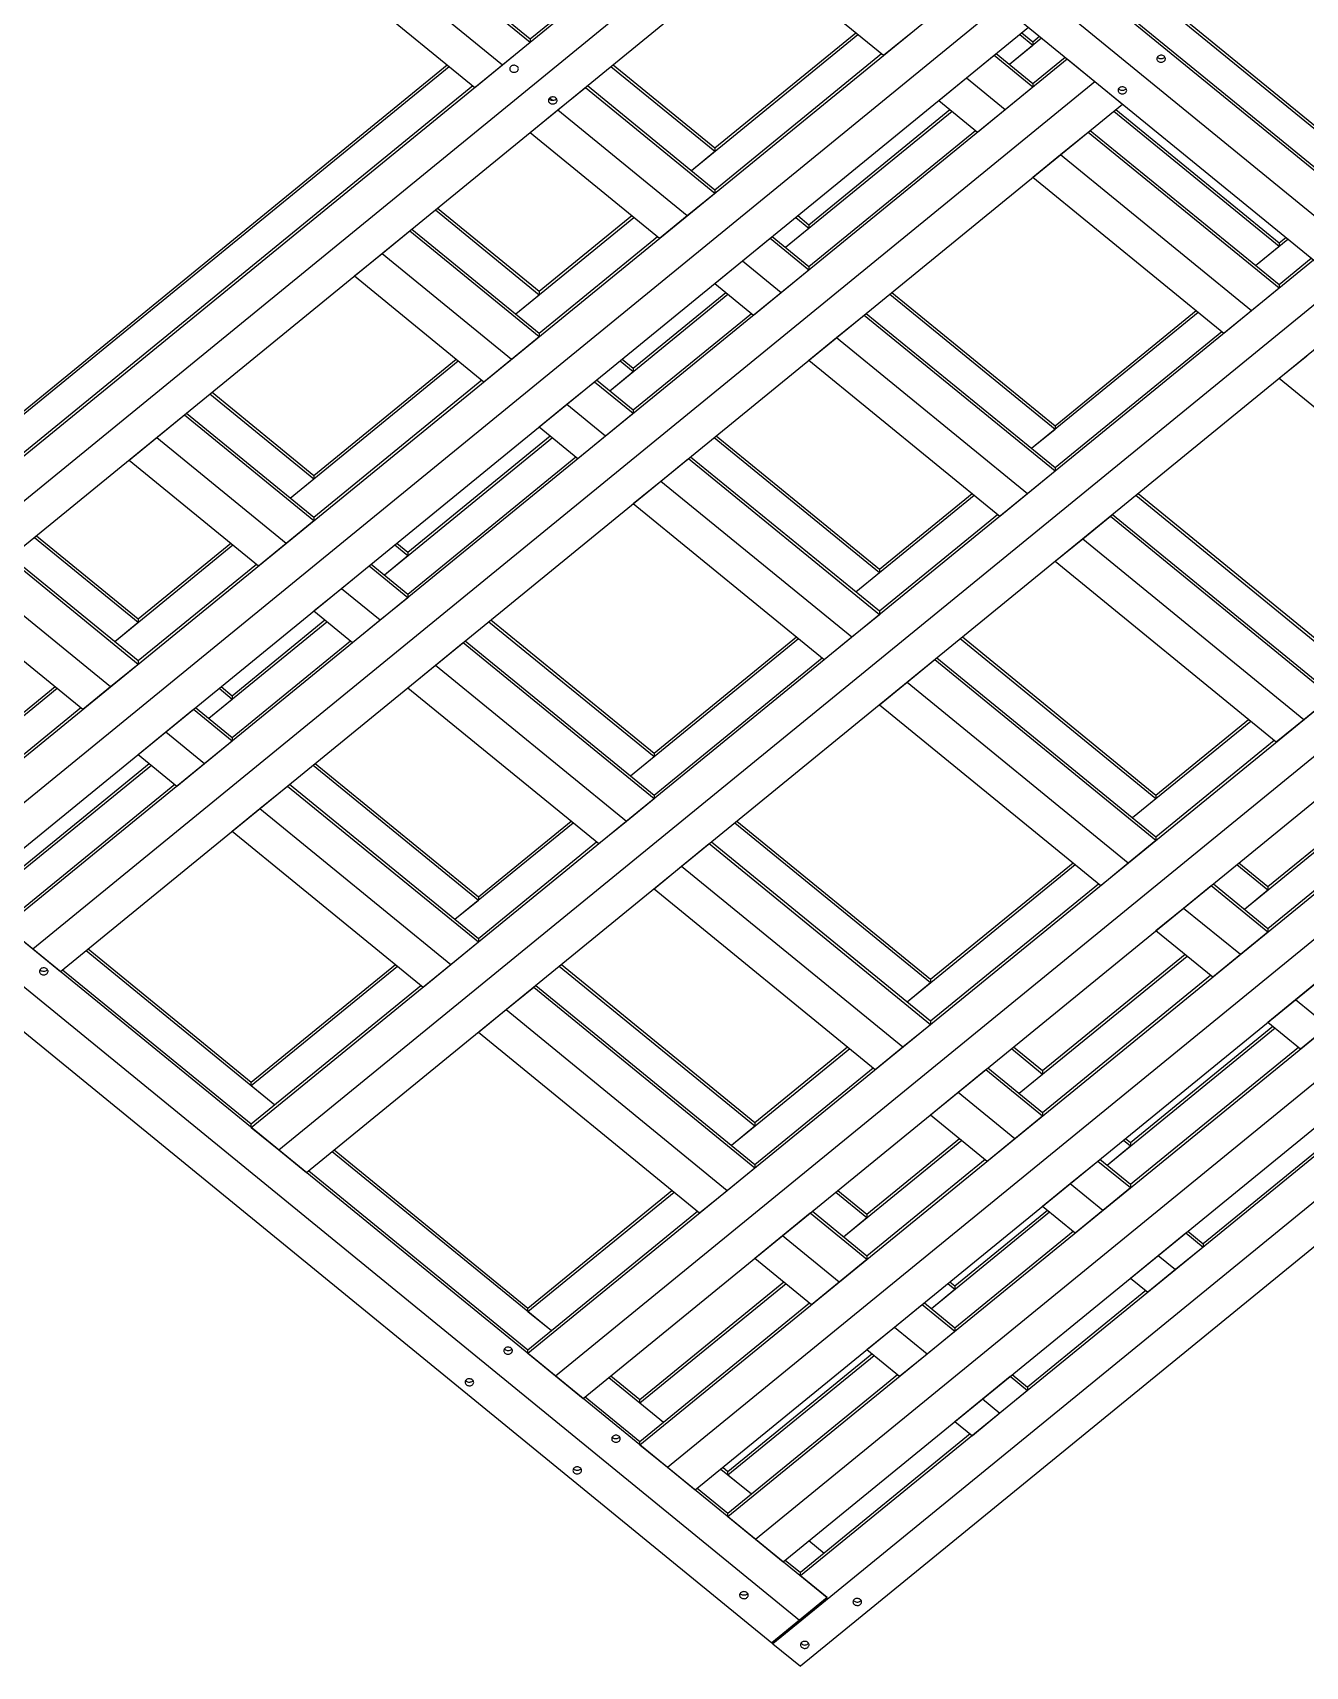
# Model space of a CAD drawing. Header units: millimetres. Extents: x 0 to 16187, y -20471 to 6290.
# Drawn here: x 7756.6 to 7919.3, y 3087.3 to 3296.1 of the extents above; entities that cross this region are included whole.
import ezdxf

# ---------------------------------------------------------------- set-up
doc = ezdxf.new("R2010")
doc.units = ezdxf.units.MM

msp = doc.modelspace()

# ---------------------------------------------------------------- linework, layer by layer
at = {"color": 7, "linetype": 'Continuous', "lineweight": 25}
for p, q in [((7785.14061, 3394.75244), (8000.98496, 3218.50672)), ((7785.14061, 3394.31948), (8000.98496, 3218.07376)), ((7785.14061, 3389.41253), (8000.98496, 3213.16681)), ((7785.14061, 3388.97956), (8000.98496, 3212.73385)), ((7781.60508, 3386.09266), (7997.44942, 3209.84694)), ((7778.06954, 3383.20575), (7993.91389, 3206.96003)), ((7748.42409, 3353.48503), (7820.19543, 3294.88081)), ((7744.88856, 3350.59813), (7816.6599, 3291.9939)), ((7741.35302, 3347.71122), (7813.12436, 3289.10699)), ((7717.45281, 3210.98727), (7853.21732, 3321.84453)), ((7820.19543, 3295.31377), (7852.95219, 3322.06101)), ((7720.98835, 3208.10036), (7856.75285, 3318.95762)), ((7724.52388, 3205.21345), (7860.28838, 3316.07071)), ((7801.72222, 3310.3979), (7820.19543, 3295.31377)), ((7848.83325, 3306.71713), (7865.37955, 3293.2064)), ((7741.07018, 3191.70272), (7876.83468, 3302.55998)), ((7744.60572, 3188.81582), (7880.37022, 3299.67307)), ((7748.14125, 3185.92891), (7883.90575, 3296.78617)), ((7816.6599, 3291.9939), (7820.19543, 3294.88081)), ((7820.19543, 3295.31377), (7820.19543, 3294.88081)), ((7840.80808, 3278.4827), (7862.10972, 3295.87636)), ((7843.8128, 3281.36914), (7861.84459, 3296.09284)), ((7865.37955, 3293.2064), (7868.91509, 3296.09331)), ((7881.46672, 3292.05117), (7885.58566, 3295.41445)), ((7882.79153, 3295.87636), (7884.47144, 3294.50464)), ((7883.05665, 3296.09284), (7884.47144, 3294.93761)), ((7884.47144, 3294.93761), (7885.32054, 3295.63093)), ((7884.47144, 3294.93761), (7884.47144, 3294.50464)), ((7753.091, 3181.88724), (7888.8555, 3292.7445)), ((7843.8128, 3276.02923), (7865.11443, 3293.42288)), ((7875.98616, 3290.31949), (7879.52169, 3293.2064)), ((7879.52169, 3293.2064), (7884.47144, 3289.16473)), ((7879.78681, 3293.42288), (7884.47144, 3289.5977)), ((7881.46672, 3292.05117), (7884.47144, 3294.50464)), ((7884.47144, 3289.5977), (7888.59038, 3292.96098)), ((7888.8555, 3292.7445), (7892.39103, 3289.85759)), ((7717.45281, 3216.76015), (7809.5894, 3291.99343)), ((7717.45281, 3216.32718), (7809.85453, 3291.77695)), ((7813.12436, 3289.10699), (7816.6599, 3291.9939)), ((7830.53634, 3291.77695), (7843.8128, 3280.93617)), ((7830.80146, 3291.99343), (7843.8128, 3281.36914)), ((7717.45281, 3211.42023), (7812.85924, 3289.32347)), ((7756.62653, 3179.00033), (7892.39103, 3289.85759)), ((7823.73096, 3286.22008), (7827.2665, 3289.10699)), ((7827.2665, 3289.10699), (7843.8128, 3275.59626)), ((7827.53162, 3289.32347), (7843.8128, 3276.02923)), ((7872.45062, 3287.43258), (7875.98616, 3290.31949)), ((7875.98616, 3290.31949), (7880.9359, 3286.27782)), ((7880.9359, 3286.27782), (7884.47144, 3289.16473)), ((7884.47144, 3289.5977), (7884.47144, 3289.16473)), ((7892.39103, 3289.85759), (7895.92657, 3286.97068)), ((7760.16206, 3176.11342), (7895.92657, 3286.97068)), ((7820.19543, 3283.33318), (7823.73096, 3286.22008)), ((7822.70562, 3287.75011), (7823.1139, 3287.41673)), ((7823.73096, 3286.22008), (7840.27726, 3272.70936)), ((7855.83361, 3271.55365), (7873.86541, 3286.27735)), ((7872.45062, 3287.43258), (7877.40037, 3283.39091)), ((7877.40037, 3283.39091), (7880.9359, 3286.27782)), ((7895.07746, 3286.27735), (7915.93769, 3269.24413)), ((7852.8289, 3268.66722), (7874.13053, 3286.06087)), ((7894.81234, 3286.06087), (7915.93769, 3268.81116)), ((7820.19543, 3283.33318), (7836.74173, 3269.82245)), ((7855.83361, 3266.21374), (7877.13525, 3283.6074)), ((7888.00697, 3280.50401), (7891.5425, 3283.39091)), ((7891.5425, 3283.39091), (7915.93769, 3263.47125)), ((7891.80763, 3283.6074), (7915.93769, 3263.90422)), ((7840.80808, 3278.4827), (7843.8128, 3280.93617)), ((7843.8128, 3281.36914), (7843.8128, 3280.93617)), ((7884.47144, 3277.6171), (7888.00697, 3280.50401)), ((7888.00697, 3280.50401), (7912.40215, 3260.58434)), ((7843.8128, 3276.02923), (7843.8128, 3275.59626)), ((7884.47144, 3277.6171), (7908.86662, 3257.69744)), ((7840.27726, 3272.70936), (7843.8128, 3275.59626)), ((7642.30504, 3272.34849), (7858.14939, 3096.10278)), ((7808.0857, 3273.44508), (7821.36216, 3262.60431)), ((7808.35082, 3273.66157), (7821.36216, 3263.03728)), ((7818.35744, 3260.15084), (7833.47189, 3272.4924)), ((7821.36216, 3263.03728), (7833.20677, 3272.70889)), ((7836.74173, 3269.82245), (7840.27726, 3272.70936)), ((7854.1537, 3272.4924), (7855.83361, 3271.12069)), ((7854.41882, 3272.70889), (7855.83361, 3271.55365)), ((7801.28032, 3267.88822), (7804.81586, 3270.77513)), ((7804.81586, 3270.77513), (7821.36216, 3257.2644)), ((7805.08098, 3270.99161), (7821.36216, 3257.69737)), ((7821.36216, 3257.69737), (7836.47661, 3270.03893)), ((7847.34833, 3266.93554), (7850.88386, 3269.82245)), ((7850.88386, 3269.82245), (7855.83361, 3265.78078)), ((7851.14899, 3270.03893), (7855.83361, 3266.21374)), ((7852.8289, 3268.66722), (7855.83361, 3271.12069)), ((7855.83361, 3271.55365), (7855.83361, 3271.12069)), ((7912.93297, 3266.35769), (7917.05191, 3269.72097)), ((7915.93769, 3269.24413), (7916.78679, 3269.93745)), ((7638.76951, 3269.46158), (7854.61385, 3093.21587)), ((7797.74479, 3265.00131), (7801.28032, 3267.88822)), ((7801.28032, 3267.88822), (7817.82662, 3254.37749)), ((7912.93297, 3266.35769), (7915.93769, 3268.81116)), ((7915.93769, 3269.24413), (7915.93769, 3268.81116)), ((7635.23397, 3266.57468), (7851.07832, 3090.32896)), ((7784.55725, 3156.19376), (7920.32175, 3267.05102)), ((7843.8128, 3264.04863), (7847.34833, 3266.93554)), ((7847.34833, 3266.93554), (7852.29808, 3262.89387)), ((7852.29808, 3262.89387), (7855.83361, 3265.78078)), ((7855.83361, 3266.21374), (7855.83361, 3265.78078)), ((7915.93769, 3263.90422), (7920.05663, 3267.2675)), ((7788.09278, 3153.30685), (7923.85728, 3264.16411)), ((7797.74479, 3265.00131), (7814.29109, 3251.49058)), ((7843.8128, 3264.04863), (7848.76254, 3260.00696)), ((7912.40215, 3260.58434), (7915.93769, 3263.47125)), ((7915.93769, 3263.90422), (7915.93769, 3263.47125)), ((7791.62832, 3150.41994), (7927.39282, 3261.2772)), ((7818.35744, 3260.15084), (7821.36216, 3262.60431)), ((7821.36216, 3263.03728), (7821.36216, 3262.60431)), ((7830.37826, 3250.33535), (7845.49271, 3262.67692)), ((7833.38297, 3253.22179), (7845.22758, 3262.8934)), ((7848.76254, 3260.00696), (7852.29808, 3262.89387)), ((7866.17452, 3262.67692), (7887.29986, 3245.42721)), ((7866.43964, 3262.8934), (7887.29986, 3245.86018)), ((7833.38297, 3247.88188), (7848.49742, 3260.22344)), ((7859.36915, 3257.12005), (7862.90468, 3260.00696)), ((7862.90468, 3260.00696), (7887.29986, 3240.0873)), ((7863.1698, 3260.22344), (7887.29986, 3240.52026)), ((7884.29515, 3242.97374), (7905.59678, 3260.36739)), ((7887.29986, 3245.86018), (7905.33166, 3260.58387)), ((7908.86662, 3257.69744), (7912.40215, 3260.58434)), ((7817.82662, 3254.37749), (7821.36216, 3257.2644)), ((7821.36216, 3257.69737), (7821.36216, 3257.2644)), ((7855.83361, 3254.23315), (7859.36915, 3257.12005)), ((7859.36915, 3257.12005), (7883.76433, 3237.20039)), ((7887.29986, 3240.52026), (7908.6015, 3257.91392)), ((7789.54284, 3236.62254), (7811.02125, 3254.16054)), ((7792.54756, 3239.50898), (7810.75613, 3254.37702)), ((7814.29109, 3251.49058), (7817.82662, 3254.37749)), ((7831.70306, 3254.16054), (7833.38297, 3252.78882)), ((7831.96818, 3254.37702), (7833.38297, 3253.22179)), ((7833.38297, 3253.22179), (7833.38297, 3252.78882)), ((7855.83361, 3254.23315), (7880.2288, 3234.31348)), ((7915.93769, 3251.92362), (7919.47322, 3254.81053)), ((7792.54756, 3234.16907), (7814.02597, 3251.70707)), ((7824.89769, 3248.60368), (7828.43322, 3251.49058)), ((7828.43322, 3251.49058), (7833.38297, 3247.44891)), ((7828.69835, 3251.70707), (7833.38297, 3247.88188)), ((7830.37826, 3250.33535), (7833.38297, 3252.78882)), ((7915.93769, 3251.92362), (7944.22196, 3228.82836)), ((7779.27109, 3249.91679), (7792.54756, 3239.07601)), ((7779.53622, 3250.13327), (7792.54756, 3239.50898)), ((7772.46572, 3244.35992), (7776.00126, 3247.24683)), ((7776.00126, 3247.24683), (7792.54756, 3233.7361)), ((7776.26638, 3247.46331), (7792.54756, 3234.16907)), ((7821.36216, 3245.71677), (7824.89769, 3248.60368)), ((7824.89769, 3248.60368), (7829.84744, 3244.56201)), ((7829.84744, 3244.56201), (7833.38297, 3247.44891)), ((7833.38297, 3247.88188), (7833.38297, 3247.44891)), ((7804.56837, 3229.69349), (7822.77694, 3244.56154)), ((7821.36216, 3245.71677), (7826.3119, 3241.6751)), ((7826.3119, 3241.6751), (7829.84744, 3244.56201)), ((7843.989, 3244.56154), (7864.84922, 3227.52831)), ((7884.29515, 3242.97374), (7887.29986, 3245.42721)), ((7887.29986, 3245.86018), (7887.29986, 3245.42721)), ((7768.93019, 3241.47301), (7772.46572, 3244.35992)), ((7772.46572, 3244.35992), (7789.01202, 3230.84919)), ((7801.56365, 3226.80705), (7823.04207, 3244.34505)), ((7843.72388, 3244.34505), (7864.84922, 3227.09535)), ((7768.93019, 3241.47301), (7785.47649, 3227.96229)), ((7804.56837, 3224.35358), (7826.04678, 3241.89158)), ((7836.91851, 3238.78819), (7840.45404, 3241.6751)), ((7840.45404, 3241.6751), (7864.84922, 3221.75543)), ((7840.71916, 3241.89158), (7864.84922, 3222.1884)), ((7887.29986, 3240.52026), (7887.29986, 3240.0873)), ((7789.54284, 3236.62254), (7792.54756, 3239.07601)), ((7792.54756, 3239.50898), (7792.54756, 3239.07601)), ((7833.38297, 3235.90128), (7836.91851, 3238.78819)), ((7836.91851, 3238.78819), (7861.31369, 3218.86853)), ((7883.76433, 3237.20039), (7887.29986, 3240.0873)), ((7819.91259, 3127.32468), (7955.67709, 3238.18194)), ((7861.84451, 3224.64187), (7876.95896, 3236.98344)), ((7864.84922, 3227.52831), (7876.69384, 3237.19992)), ((7880.2288, 3234.31348), (7883.76433, 3237.20039)), ((7897.64077, 3236.98344), (7922.6552, 3216.55813)), ((7897.90589, 3237.19992), (7922.6552, 3216.9911)), ((7792.54756, 3234.16907), (7792.54756, 3233.7361)), ((7823.44812, 3124.43777), (7959.21262, 3235.29503)), ((7833.38297, 3235.90128), (7857.77816, 3215.98162)), ((7864.84922, 3222.1884), (7879.96367, 3234.52997)), ((7890.8354, 3231.42658), (7894.37093, 3234.31348)), ((7894.37093, 3234.31348), (7922.6552, 3211.21822)), ((7894.63605, 3234.52997), (7922.6552, 3211.65119)), ((7789.01202, 3230.84919), (7792.54756, 3233.7361)), ((7826.98366, 3121.55087), (7962.74816, 3232.40812)), ((7756.82045, 3231.58492), (7770.09691, 3220.74415)), ((7757.08558, 3231.8014), (7770.09691, 3221.17711)), ((7767.0922, 3218.29068), (7782.20665, 3230.63224)), ((7770.09691, 3221.17711), (7781.94153, 3230.84872)), ((7785.47649, 3227.96229), (7789.01202, 3230.84919)), ((7802.88846, 3230.63224), (7804.56837, 3229.26053)), ((7803.15358, 3230.84872), (7804.56837, 3229.69349)), ((7887.29986, 3228.53967), (7890.8354, 3231.42658)), ((7890.8354, 3231.42658), (7919.11967, 3208.33131)), ((7753.55062, 3228.91497), (7770.09691, 3215.40424)), ((7753.81574, 3229.13145), (7770.09691, 3215.8372)), ((7770.09691, 3215.8372), (7785.21137, 3228.17877)), ((7796.08309, 3225.07538), (7799.61862, 3227.96229)), ((7799.61862, 3227.96229), (7804.56837, 3223.92061)), ((7799.88374, 3228.17877), (7804.56837, 3224.35358)), ((7801.56365, 3226.80705), (7804.56837, 3229.26053)), ((7804.56837, 3229.69349), (7804.56837, 3229.26053)), ((7887.29986, 3228.53967), (7915.58413, 3205.44441)), ((7750.01508, 3226.02806), (7766.56138, 3212.51733)), ((7834.2315, 3115.63271), (7969.996, 3226.48996)), ((7861.84451, 3224.64187), (7864.84922, 3227.09535)), ((7864.84922, 3227.52831), (7864.84922, 3227.09535)), ((7792.54756, 3222.18847), (7796.08309, 3225.07538)), ((7796.08309, 3225.07538), (7801.03284, 3221.03371)), ((7801.03284, 3221.03371), (7804.56837, 3223.92061)), ((7804.56837, 3224.35358), (7804.56837, 3223.92061)), ((7837.76703, 3112.7458), (7973.53154, 3223.60306)), ((7746.47955, 3223.14115), (7763.02585, 3209.63042)), ((7792.54756, 3222.18847), (7797.4973, 3218.1468)), ((7861.31369, 3218.86853), (7864.84922, 3221.75543)), ((7864.84922, 3222.1884), (7864.84922, 3221.75543)), ((7767.0922, 3218.29068), (7770.09691, 3220.74415)), ((7770.09691, 3221.17711), (7770.09691, 3220.74415)), ((7779.11301, 3208.47519), (7794.22747, 3220.81676)), ((7782.11773, 3211.36163), (7793.96234, 3221.03324)), ((7797.4973, 3218.1468), (7801.03284, 3221.03371)), ((7814.90928, 3220.81676), (7836.03462, 3203.56705)), ((7815.1744, 3221.03324), (7836.03462, 3204.00001)), ((7841.30257, 3109.85889), (7977.06707, 3220.71615)), ((7782.11773, 3206.02172), (7797.23218, 3218.36328)), ((7808.1039, 3215.25989), (7811.63944, 3218.1468)), ((7811.63944, 3218.1468), (7836.03462, 3198.22714)), ((7811.90456, 3218.36328), (7836.03462, 3198.6601)), ((7833.02991, 3201.11357), (7854.50832, 3218.65157)), ((7836.03462, 3204.00001), (7854.2432, 3218.86806)), ((7857.77816, 3215.98162), (7861.31369, 3218.86853)), ((7875.19013, 3218.65157), (7900.20456, 3198.22627)), ((7875.45525, 3218.86806), (7900.20456, 3198.65923)), ((7766.56138, 3212.51733), (7770.09691, 3215.40424)), ((7770.09691, 3215.8372), (7770.09691, 3215.40424)), ((7804.56837, 3212.37298), (7808.1039, 3215.25989)), ((7808.1039, 3215.25989), (7832.49909, 3195.34023)), ((7836.03462, 3198.6601), (7857.51303, 3216.1981)), ((7845.4745, 3106.45234), (7981.239, 3217.3096)), ((7868.38476, 3213.09471), (7871.92029, 3215.98162)), ((7871.92029, 3215.98162), (7900.20456, 3192.88636)), ((7872.18541, 3216.1981), (7900.20456, 3193.31932)), ((7849.01003, 3103.56543), (7984.77453, 3214.42269)), ((7741.07018, 3197.4756), (7759.49089, 3212.51686)), ((7741.07018, 3197.04264), (7759.75601, 3212.30038)), ((7763.02585, 3209.63042), (7766.56138, 3212.51733)), ((7780.43782, 3212.30038), (7782.11773, 3210.92866)), ((7780.70294, 3212.51686), (7782.11773, 3211.36163)), ((7782.11773, 3211.36163), (7782.11773, 3210.92866)), ((7804.56837, 3212.37298), (7828.96355, 3192.45332)), ((8001.14406, 3212.60394), (7851.23742, 3090.19905)), ((7852.54557, 3100.67852), (7988.31007, 3211.53578)), ((7864.84922, 3210.2078), (7868.38476, 3213.09471)), ((7868.38476, 3213.09471), (7896.66903, 3189.99945)), ((7919.11967, 3208.33131), (7922.6552, 3211.21822)), ((7741.07018, 3192.13569), (7762.76073, 3209.8469)), ((7773.63245, 3206.74351), (7777.16798, 3209.63042)), ((7777.16798, 3209.63042), (7782.11773, 3205.58875)), ((7777.4331, 3209.8469), (7782.11773, 3206.02172)), ((7779.11301, 3208.47519), (7782.11773, 3210.92866)), ((8004.67959, 3209.71703), (7854.77295, 3087.31214)), ((7990.53745, 3209.71703), (7854.77295, 3098.85977)), ((7864.84922, 3210.2078), (7893.13349, 3187.11254)), ((7897.19985, 3195.7728), (7912.3143, 3208.11436)), ((7900.20456, 3198.65923), (7912.04918, 3208.33084)), ((7915.58413, 3205.44441), (7919.11967, 3208.33131)), ((7770.09691, 3203.85661), (7773.63245, 3206.74351)), ((7773.63245, 3206.74351), (7778.5822, 3202.70184)), ((7778.5822, 3202.70184), (7782.11773, 3205.58875)), ((7782.11773, 3206.02172), (7782.11773, 3205.58875)), ((7900.20456, 3193.31932), (7915.31901, 3205.66089)), ((7753.091, 3187.66012), (7771.5117, 3202.70137)), ((7770.09691, 3203.85661), (7775.04666, 3199.81494)), ((7775.04666, 3199.81494), (7778.5822, 3202.70184)), ((7792.72376, 3202.70137), (7813.58398, 3185.66815)), ((7833.02991, 3201.11357), (7836.03462, 3203.56705)), ((7836.03462, 3204.00001), (7836.03462, 3203.56705)), ((7753.091, 3187.22715), (7771.77682, 3202.48489)), ((7792.45864, 3202.48489), (7813.58398, 3185.23518)), ((7753.091, 3182.3202), (7774.78154, 3200.03142)), ((7785.65326, 3196.92803), (7789.1888, 3199.81494)), ((7789.1888, 3199.81494), (7813.58398, 3179.89527)), ((7789.45392, 3200.03142), (7813.58398, 3180.32824)), ((7836.03462, 3198.6601), (7836.03462, 3198.22714)), ((7900.20456, 3198.65923), (7900.20456, 3198.22627)), ((7782.11773, 3194.04112), (7785.65326, 3196.92803)), ((7785.65326, 3196.92803), (7810.04845, 3177.00836)), ((7832.49909, 3195.34023), (7836.03462, 3198.22714)), ((7897.19985, 3195.7728), (7900.20456, 3198.22627)), ((7914.52347, 3186.96726), (7926.36809, 3196.63887)), ((7810.57927, 3182.78171), (7825.69372, 3195.12328)), ((7813.58398, 3185.66815), (7825.42859, 3195.33976)), ((7828.96355, 3192.45332), (7832.49909, 3195.34023)), ((7846.37553, 3195.12328), (7871.38996, 3174.69797)), ((7846.64065, 3195.33976), (7871.38996, 3175.13094)), ((7911.51876, 3184.08082), (7926.63321, 3196.42238)), ((7782.11773, 3194.04112), (7806.51291, 3174.12146)), ((7813.58398, 3180.32824), (7828.69843, 3192.6698)), ((7839.57016, 3189.56641), (7843.10569, 3192.45332)), ((7843.10569, 3192.45332), (7871.38996, 3169.35806)), ((7843.37081, 3192.6698), (7871.38996, 3169.79102)), ((7896.66903, 3189.99945), (7900.20456, 3192.88636)), ((7900.20456, 3193.31932), (7900.20456, 3192.88636)), ((7914.52347, 3181.62735), (7929.63793, 3193.96891)), ((7836.03462, 3186.67951), (7839.57016, 3189.56641)), ((7839.57016, 3189.56641), (7867.85443, 3166.47115)), ((7868.38525, 3172.2445), (7889.86366, 3189.7825)), ((7871.38996, 3175.13094), (7889.59854, 3189.99898)), ((7893.13349, 3187.11254), (7896.66903, 3189.99945)), ((7910.54547, 3189.7825), (7914.52347, 3186.53429)), ((7910.81059, 3189.99898), (7914.52347, 3186.96726)), ((7836.03462, 3186.67951), (7864.31889, 3163.58424)), ((7871.38996, 3169.79102), (7892.86837, 3187.32902)), ((7903.7401, 3184.22563), (7907.27563, 3187.11254)), ((7907.27563, 3187.11254), (7914.52347, 3181.19438)), ((7907.54075, 3187.32902), (7914.52347, 3181.62735)), ((7911.51876, 3184.08082), (7914.52347, 3186.53429)), ((7914.52347, 3186.96726), (7914.52347, 3186.53429)), ((7810.57927, 3182.78171), (7813.58398, 3185.23518)), ((7813.58398, 3185.66815), (7813.58398, 3185.23518)), ((7900.20456, 3181.33873), (7903.7401, 3184.22563)), ((7903.7401, 3184.22563), (7910.98794, 3178.30747)), ((7753.091, 3181.88724), (7756.62653, 3179.00033)), ((7810.04845, 3177.00836), (7813.58398, 3179.89527)), ((7813.58398, 3180.32824), (7813.58398, 3179.89527)), ((7900.20456, 3181.33873), (7907.45241, 3175.42057)), ((7910.98794, 3178.30747), (7914.52347, 3181.19438)), ((7914.52347, 3181.62735), (7914.52347, 3181.19438)), ((7756.62653, 3179.00033), (7760.16206, 3176.11342)), ((7763.4319, 3178.78338), (7787.56196, 3159.0802)), ((7763.69702, 3178.99986), (7784.55725, 3161.96664)), ((7882.70416, 3160.55252), (7904.18257, 3178.09052)), ((7885.70887, 3163.43896), (7903.91745, 3178.307)), ((7907.45241, 3175.42057), (7910.98794, 3178.30747)), ((7760.42719, 3176.32991), (7784.55725, 3156.62673)), ((7784.55725, 3161.96664), (7802.97795, 3177.0079)), ((7784.55725, 3161.53367), (7803.24308, 3176.79141)), ((7806.51291, 3174.12146), (7810.04845, 3177.00836)), ((7823.92489, 3176.79141), (7848.93932, 3156.36611)), ((7824.19001, 3177.0079), (7848.93932, 3156.79907)), ((7885.70887, 3158.09905), (7907.18729, 3175.63705)), ((7784.55725, 3156.62673), (7806.24779, 3174.33794)), ((7817.11952, 3171.23455), (7820.65505, 3174.12146)), ((7820.65505, 3174.12146), (7848.93932, 3151.02619)), ((7820.92017, 3174.33794), (7848.93932, 3151.45916)), ((7868.38525, 3172.2445), (7871.38996, 3174.69797)), ((7871.38996, 3175.13094), (7871.38996, 3174.69797)), ((7918.05901, 3172.53366), (7921.59454, 3175.42057)), ((7914.52347, 3169.64675), (7918.05901, 3172.53366)), ((7918.05901, 3172.53366), (7922.23094, 3169.12711)), ((7813.58398, 3168.34764), (7817.11952, 3171.23455)), ((7817.11952, 3171.23455), (7845.40379, 3148.13929)), ((7867.85443, 3166.47115), (7871.38996, 3169.35806)), ((7871.38996, 3169.79102), (7871.38996, 3169.35806)), ((7914.52347, 3169.64675), (7918.6954, 3166.2402)), ((7813.58398, 3168.34764), (7841.86825, 3145.25238)), ((7893.94716, 3151.37215), (7915.42557, 3168.91015)), ((7896.95187, 3154.25859), (7915.16045, 3169.12664)), ((7918.6954, 3166.2402), (7922.23094, 3169.12711)), ((7845.93461, 3153.91263), (7861.04906, 3166.2542)), ((7848.93932, 3156.79907), (7860.78393, 3166.47068)), ((7864.31889, 3163.58424), (7867.85443, 3166.47115)), ((7881.73087, 3166.2542), (7885.70887, 3163.00599)), ((7881.99599, 3166.47068), (7885.70887, 3163.43896)), ((7896.95187, 3148.91868), (7918.43028, 3166.45668)), ((7848.93932, 3151.45916), (7864.05377, 3163.80073)), ((7874.9255, 3160.69734), (7878.46103, 3163.58424)), ((7878.46103, 3163.58424), (7885.70887, 3157.66608)), ((7878.72615, 3163.80073), (7885.70887, 3158.09905)), ((7885.70887, 3163.43896), (7885.70887, 3163.00599)), ((7784.55725, 3161.53367), (7784.55725, 3161.96664)), ((7784.55725, 3161.53367), (7787.56196, 3159.0802)), ((7882.70416, 3160.55252), (7885.70887, 3163.00599)), ((7871.38996, 3157.81043), (7874.9255, 3160.69734)), ((7874.9255, 3160.69734), (7882.17334, 3154.77917)), ((7927.72874, 3158.86411), (7906.25033, 3141.32611)), ((7848.93932, 3156.79907), (7848.93932, 3156.36611)), ((7871.38996, 3157.81043), (7878.63781, 3151.89227)), ((7882.17334, 3154.77917), (7885.70887, 3157.66608)), ((7885.70887, 3158.09905), (7885.70887, 3157.66608)), ((7784.55725, 3156.19376), (7784.55725, 3156.62673)), ((7784.55725, 3156.19376), (7788.09278, 3153.30685)), ((7845.93461, 3153.91263), (7848.93932, 3156.36611)), ((7863.25823, 3145.1071), (7875.10285, 3154.77871)), ((7878.63781, 3151.89227), (7882.17334, 3154.77917)), ((7896.3149, 3154.77871), (7896.95187, 3154.25859)), ((7788.09278, 3153.30685), (7791.62832, 3150.41994)), ((7794.89815, 3153.0899), (7822.9173, 3130.21112)), ((7795.16328, 3153.30638), (7819.91259, 3133.09756)), ((7860.25352, 3142.22066), (7875.36797, 3154.56222)), ((7893.94716, 3151.37215), (7896.95187, 3153.82563)), ((7896.04978, 3154.56222), (7896.95187, 3153.82563)), ((7896.95187, 3154.25859), (7896.95187, 3153.82563)), ((7791.89344, 3150.63643), (7819.91259, 3127.75765)), ((7845.40379, 3148.13929), (7848.93932, 3151.02619)), ((7848.93932, 3151.45916), (7848.93932, 3151.02619)), ((7863.25823, 3139.76718), (7878.37268, 3152.10875)), ((7889.24441, 3149.00536), (7892.77994, 3151.89227)), ((7892.77994, 3151.89227), (7896.95187, 3148.48572)), ((7893.04506, 3152.10875), (7896.95187, 3148.91868)), ((7885.70887, 3146.11845), (7889.24441, 3149.00536)), ((7889.24441, 3149.00536), (7893.41634, 3145.59881)), ((7893.41634, 3145.59881), (7896.95187, 3148.48572)), ((7896.95187, 3148.91868), (7896.95187, 3148.48572)), ((7819.91259, 3133.09756), (7838.33329, 3148.13882)), ((7819.91259, 3132.66459), (7838.59842, 3147.92234)), ((7841.86825, 3145.25238), (7845.40379, 3148.13929)), ((7859.28023, 3147.92234), (7863.25823, 3144.67413)), ((7859.54535, 3148.13882), (7863.25823, 3145.1071)), ((7819.91259, 3127.75765), (7841.60313, 3145.46886)), ((7852.47485, 3142.36547), (7856.01039, 3145.25238)), ((7856.01039, 3145.25238), (7863.25823, 3139.33422)), ((7856.27551, 3145.46886), (7863.25823, 3139.76718)), ((7860.25352, 3142.22066), (7863.25823, 3144.67413)), ((7863.25823, 3145.1071), (7863.25823, 3144.67413)), ((7871.49652, 3133.04029), (7886.61097, 3145.38186)), ((7874.50123, 3135.92673), (7886.34584, 3145.59834)), ((7885.70887, 3146.11845), (7889.8808, 3142.7119)), ((7889.8808, 3142.7119), (7893.41634, 3145.59881)), ((7848.93932, 3139.47856), (7852.47485, 3142.36547)), ((7852.47485, 3142.36547), (7859.7227, 3136.44731)), ((7874.50123, 3130.58682), (7889.61568, 3142.92838)), ((7900.48741, 3139.82499), (7904.02294, 3142.7119)), ((7904.02294, 3142.7119), (7906.25033, 3140.89315)), ((7904.28806, 3142.92838), (7906.25033, 3141.32611)), ((7906.25033, 3140.89315), (7902.71479, 3138.00624)), ((7906.25033, 3141.32611), (7906.25033, 3140.89315)), ((7848.93932, 3139.47856), (7856.18717, 3133.5604)), ((7859.7227, 3136.44731), (7863.25823, 3139.33422)), ((7863.25823, 3139.76718), (7863.25823, 3139.33422)), ((7896.95187, 3136.93809), (7900.48741, 3139.82499)), ((7902.71479, 3138.00624), (7899.17926, 3135.11933)), ((7900.48741, 3139.82499), (7902.71479, 3138.00624)), ((7834.2315, 3121.40558), (7852.65221, 3136.44684)), ((7834.2315, 3120.97262), (7852.91733, 3136.23036)), ((7856.18717, 3133.5604), (7859.7227, 3136.44731)), ((7873.59914, 3136.23036), (7874.50123, 3135.49376)), ((7873.86426, 3136.44684), (7874.50123, 3135.92673)), ((7874.50123, 3135.92673), (7874.50123, 3135.49376)), ((7896.95187, 3136.93809), (7899.17926, 3135.11933)), ((7871.49652, 3133.04029), (7874.50123, 3135.49376)), ((7898.91414, 3135.33582), (7883.79969, 3122.99425)), ((7819.91259, 3132.66459), (7819.91259, 3133.09756)), ((7819.91259, 3132.66459), (7822.9173, 3130.21112)), ((7834.2315, 3116.06567), (7855.92204, 3133.77689)), ((7866.79377, 3130.6735), (7870.3293, 3133.5604)), ((7870.3293, 3133.5604), (7874.50123, 3130.15385)), ((7870.59442, 3133.77689), (7874.50123, 3130.58682)), ((7863.25823, 3127.78659), (7866.79377, 3130.6735)), ((7866.79377, 3130.6735), (7870.9657, 3127.26694)), ((7870.9657, 3127.26694), (7874.50123, 3130.15385)), ((7874.50123, 3130.58682), (7874.50123, 3130.15385)), ((7819.91259, 3127.32468), (7819.91259, 3127.75765)), ((7863.25823, 3127.78659), (7867.43016, 3124.38004)), ((7819.91259, 3127.32468), (7823.44812, 3124.43777)), ((7845.4745, 3112.22522), (7863.8952, 3127.26648)), ((7845.4745, 3111.79225), (7864.16033, 3127.04999)), ((7867.43016, 3124.38004), (7870.9657, 3127.26694)), ((7823.44812, 3124.43777), (7826.98366, 3121.55087)), ((7830.25349, 3124.22082), (7837.23622, 3118.51914)), ((7830.51861, 3124.43731), (7834.2315, 3121.40558)), ((7845.4745, 3106.88531), (7867.16504, 3124.59652)), ((7878.03676, 3121.49313), (7881.5723, 3124.38004)), ((7881.5723, 3124.38004), (7883.79969, 3122.56128)), ((7881.83742, 3124.59652), (7883.79969, 3122.99425)), ((7827.24878, 3121.76735), (7834.2315, 3116.06567)), ((7834.2315, 3120.97262), (7834.2315, 3121.40558)), ((7874.50123, 3118.60622), (7878.03676, 3121.49313)), ((7878.03676, 3121.49313), (7880.26415, 3119.67438)), ((7883.79969, 3122.56128), (7880.26415, 3119.67438)), ((7883.79969, 3122.99425), (7883.79969, 3122.56128)), ((7834.2315, 3120.97262), (7837.23622, 3118.51914)), ((7880.26415, 3119.67438), (7876.72862, 3116.78747)), ((7874.50123, 3118.60622), (7876.72862, 3116.78747)), ((7834.2315, 3115.63271), (7834.2315, 3116.06567)), ((7834.2315, 3115.63271), (7837.76703, 3112.7458)), ((7876.4635, 3117.00395), (7854.77295, 3099.29274)), ((7837.76703, 3112.7458), (7841.30257, 3109.85889)), ((7844.57241, 3112.52885), (7848.47921, 3109.33878)), ((7844.83753, 3112.74533), (7845.4745, 3112.22522)), ((7845.4745, 3111.79225), (7845.4745, 3112.22522)), ((7845.4745, 3111.79225), (7848.47921, 3109.33878)), ((7841.56769, 3110.07537), (7845.4745, 3106.88531)), ((7845.4745, 3106.45234), (7845.4745, 3106.88531)), ((7845.4745, 3106.45234), (7849.01003, 3103.56543)), ((7849.01003, 3103.56543), (7852.54557, 3100.67852)), ((7857.77767, 3101.74621), (7855.8154, 3103.34848)), ((7852.81069, 3100.89501), (7854.77295, 3099.29274)), ((7854.77295, 3098.85977), (7854.77295, 3099.29274)), ((7858.14939, 3096.10278), (7854.77295, 3098.85977)), ((7858.14939, 3096.10278), (7851.07832, 3090.32896)), ((7854.61385, 3093.21587), (7858.14939, 3096.10278)), ((7851.07832, 3090.32896), (7854.61385, 3093.21587)), ((7851.07832, 3090.32896), (7851.23742, 3090.19905)), ((7851.23742, 3090.19905), (7854.77295, 3087.31214))]:
    msp.add_line(p, q, dxfattribs=at)
at = {"color": 7, "linetype": 'Continuous', "lineweight": 25, "flags": 128}
for points in [[(7901.24755, 3292.44137), (7901.31074, 3292.50318), (7901.3594, 3292.5732), (7901.39197, 3292.6492), (7901.40739, 3292.72872), (7901.40518, 3292.80921), (7901.3854, 3292.88809), (7901.34869, 3292.96282), (7901.29623, 3293.03099), (7901.22971, 3293.09042), (7901.15125, 3293.13919), (7901.0634, 3293.17574), (7900.96896, 3293.1989), (7900.87098, 3293.20791), (7900.7726, 3293.2025), (7900.67698, 3293.18283), (7900.58721, 3293.14953), (7900.50615, 3293.10368), (7900.43643, 3293.04675), (7900.38028, 3292.98056), (7900.3395, 3292.90726), (7900.31541, 3292.82918), (7900.30877, 3292.74885), (7900.31981, 3292.66885), (7900.34817, 3292.59173), (7900.39294, 3292.52), (7900.45267, 3292.45594), (7900.52545, 3292.40162), (7900.60894, 3292.35878), (7900.70046, 3292.32881), (7900.79706, 3292.31266), (7900.89563, 3292.31085), (7900.99302, 3292.32344), (7901.08609, 3292.35004), (7901.17185, 3292.38977), (7901.24755, 3292.44137)], [(7901.24755, 3292.87434), (7901.17185, 3292.82274), (7901.08609, 3292.783), (7900.99302, 3292.75641), (7900.89563, 3292.74382), (7900.79706, 3292.74562), (7900.70046, 3292.76177), (7900.60894, 3292.79175), (7900.52545, 3292.83458), (7900.45267, 3292.8889), (7900.39294, 3292.95296), (7900.37675, 3292.97541)], [(7901.34052, 3292.97541), (7901.31074, 3292.93614), (7901.24755, 3292.87434)], [(7817.75591, 3291.79182), (7817.69272, 3291.73001), (7817.64406, 3291.65998), (7817.61149, 3291.58399), (7817.59607, 3291.50447), (7817.59828, 3291.42397), (7817.61806, 3291.3451), (7817.65477, 3291.27037), (7817.70723, 3291.2022), (7817.77375, 3291.14277), (7817.8522, 3291.09399), (7817.94006, 3291.05744), (7818.0345, 3291.03429), (7818.13248, 3291.02527), (7818.23086, 3291.03069), (7818.32647, 3291.05036), (7818.41625, 3291.08366), (7818.4973, 3291.12951), (7818.56703, 3291.18644), (7818.62318, 3291.25262), (7818.66396, 3291.32593), (7818.68805, 3291.404), (7818.69468, 3291.48433), (7818.68364, 3291.56434), (7818.65528, 3291.64145), (7818.61052, 3291.71319), (7818.55079, 3291.77725), (7818.47801, 3291.83157), (7818.39452, 3291.8744), (7818.303, 3291.90438), (7818.2064, 3291.92053), (7818.10782, 3291.92234), (7818.01043, 3291.90974), (7817.91736, 3291.88315), (7817.8316, 3291.84341), (7817.75591, 3291.79182)], [(7817.75591, 3291.79182), (7817.69272, 3291.73001), (7817.64406, 3291.65998), (7817.61149, 3291.58399), (7817.59607, 3291.50447), (7817.59828, 3291.42397), (7817.61806, 3291.3451), (7817.65477, 3291.27037), (7817.70723, 3291.2022), (7817.77375, 3291.14277), (7817.8522, 3291.09399), (7817.94006, 3291.05744), (7818.0345, 3291.03429), (7818.13248, 3291.02527), (7818.23086, 3291.03069), (7818.32647, 3291.05036), (7818.41625, 3291.08366), (7818.4973, 3291.12951), (7818.56703, 3291.18644), (7818.62318, 3291.25262), (7818.66396, 3291.32593), (7818.68805, 3291.404), (7818.69468, 3291.48433), (7818.68364, 3291.56434), (7818.65528, 3291.64145), (7818.61052, 3291.71319), (7818.55079, 3291.77725), (7818.47801, 3291.83157), (7818.39452, 3291.8744), (7818.303, 3291.90438), (7818.2064, 3291.92053), (7818.10782, 3291.92234), (7818.01043, 3291.90974), (7817.91736, 3291.88315), (7817.8316, 3291.84341), (7817.75591, 3291.79182)], [(7896.2978, 3288.3997), (7896.36099, 3288.4615), (7896.40965, 3288.53153), (7896.44222, 3288.60753), (7896.45764, 3288.68705), (7896.45543, 3288.76754), (7896.43565, 3288.84642), (7896.39894, 3288.92114), (7896.34648, 3288.98932), (7896.27996, 3289.04875), (7896.20151, 3289.09752), (7896.11365, 3289.13407), (7896.01921, 3289.15723), (7895.92123, 3289.16624), (7895.82285, 3289.16083), (7895.72724, 3289.14115), (7895.63746, 3289.10786), (7895.55641, 3289.06201), (7895.48668, 3289.00507), (7895.43053, 3288.93889), (7895.38975, 3288.86559), (7895.36566, 3288.78751), (7895.35903, 3288.70718), (7895.37007, 3288.62717), (7895.39843, 3288.55006), (7895.44319, 3288.47832), (7895.50292, 3288.41427), (7895.5757, 3288.35995), (7895.65919, 3288.31711), (7895.75071, 3288.28714), (7895.84731, 3288.27099), (7895.94589, 3288.26918), (7896.04328, 3288.28177), (7896.13635, 3288.30837), (7896.22211, 3288.3481), (7896.2978, 3288.3997)], [(7896.2978, 3288.83266), (7896.22211, 3288.78107), (7896.13635, 3288.74133), (7896.04328, 3288.71474), (7895.94589, 3288.70214), (7895.84731, 3288.70395), (7895.75071, 3288.7201), (7895.65919, 3288.75008), (7895.5757, 3288.79291), (7895.50292, 3288.84723), (7895.44319, 3288.91129), (7895.42701, 3288.93374)], [(7896.39077, 3288.93374), (7896.36099, 3288.89447), (7896.2978, 3288.83266)], [(7822.70566, 3287.75014), (7822.64247, 3287.68834), (7822.59381, 3287.61831), (7822.56124, 3287.54232), (7822.54581, 3287.4628), (7822.54803, 3287.3823), (7822.56781, 3287.30342), (7822.60451, 3287.2287), (7822.65697, 3287.16053), (7822.7235, 3287.1011), (7822.80195, 3287.05232), (7822.88981, 3287.01577), (7822.98424, 3286.99262), (7823.08223, 3286.9836), (7823.18061, 3286.98902), (7823.27622, 3287.00869), (7823.366, 3287.04199), (7823.44705, 3287.08784), (7823.51677, 3287.14477), (7823.57293, 3287.21095), (7823.6137, 3287.28426), (7823.6378, 3287.36233), (7823.64443, 3287.44266), (7823.63339, 3287.52267), (7823.60503, 3287.59978), (7823.56027, 3287.67152), (7823.50053, 3287.73558), (7823.42775, 3287.7899), (7823.34426, 3287.83273), (7823.25275, 3287.86271), (7823.15615, 3287.87886), (7823.05757, 3287.88067), (7822.96018, 3287.86807), (7822.86711, 3287.84148), (7822.78135, 3287.80174), (7822.70566, 3287.75014)], [(7823.57645, 3287.64907), (7823.53216, 3287.59349), (7823.46564, 3287.53406), (7823.38719, 3287.48529), (7823.29933, 3287.44874), (7823.20489, 3287.42558), (7823.10691, 3287.41657), (7823.00853, 3287.42198), (7822.91291, 3287.44166), (7822.82314, 3287.47495), (7822.74209, 3287.5208), (7822.67236, 3287.57774), (7822.61621, 3287.64392), (7822.61269, 3287.64907)], [(7758.41198, 3175.8103), (7758.47517, 3175.8721), (7758.52383, 3175.94213), (7758.5564, 3176.01812), (7758.57182, 3176.09765), (7758.56961, 3176.17814), (7758.54983, 3176.25702), (7758.51312, 3176.33174), (7758.46066, 3176.39992), (7758.39414, 3176.45934), (7758.31568, 3176.50812), (7758.22783, 3176.54467), (7758.13339, 3176.56783), (7758.03541, 3176.57684), (7757.93703, 3176.57143), (7757.84141, 3176.55175), (7757.75164, 3176.51846), (7757.67058, 3176.4726), (7757.60086, 3176.41567), (7757.54471, 3176.34949), (7757.50393, 3176.27619), (7757.47984, 3176.19811), (7757.4732, 3176.11778), (7757.48425, 3176.03777), (7757.5126, 3175.96066), (7757.55737, 3175.88892), (7757.6171, 3175.82486), (7757.68988, 3175.77054), (7757.77337, 3175.72771), (7757.86489, 3175.69773), (7757.96149, 3175.68158), (7758.06006, 3175.67978), (7758.15745, 3175.69237), (7758.25052, 3175.71896), (7758.33628, 3175.7587), (7758.41198, 3175.8103)], [(7758.50495, 3176.34434), (7758.46066, 3176.28876), (7758.39414, 3176.22934), (7758.31568, 3176.18056), (7758.22783, 3176.14401), (7758.13339, 3176.12085), (7758.03541, 3176.11184), (7757.93703, 3176.11726), (7757.84141, 3176.13693), (7757.75164, 3176.17022), (7757.67058, 3176.21608), (7757.60086, 3176.27301), (7757.54471, 3176.33919), (7757.54118, 3176.34434)], [(7817.77359, 3127.33912), (7817.83678, 3127.40092), (7817.88544, 3127.47095), (7817.91801, 3127.54694), (7817.93343, 3127.62647), (7817.93122, 3127.70696), (7817.91144, 3127.78584), (7817.87473, 3127.86056), (7817.82227, 3127.92874), (7817.75575, 3127.98816), (7817.6773, 3128.03694), (7817.58944, 3128.07349), (7817.495, 3128.09665), (7817.39702, 3128.10566), (7817.29864, 3128.10025), (7817.20303, 3128.08057), (7817.11325, 3128.04728), (7817.0322, 3128.00142), (7816.96248, 3127.94449), (7816.90632, 3127.87831), (7816.86554, 3127.805), (7816.84145, 3127.72693), (7816.83482, 3127.6466), (7816.84586, 3127.56659), (7816.87422, 3127.48948), (7816.91898, 3127.41774), (7816.97872, 3127.35368), (7817.0515, 3127.29936), (7817.13499, 3127.25653), (7817.2265, 3127.22655), (7817.3231, 3127.2104), (7817.42168, 3127.2086), (7817.51907, 3127.22119), (7817.61214, 3127.24778), (7817.6979, 3127.28752), (7817.77359, 3127.33912)], [(7817.86656, 3127.87316), (7817.82227, 3127.81758), (7817.75575, 3127.75816), (7817.6773, 3127.70938), (7817.58944, 3127.67283), (7817.495, 3127.64967), (7817.39702, 3127.64066), (7817.29864, 3127.64607), (7817.20303, 3127.66575), (7817.11325, 3127.69904), (7817.0322, 3127.7449), (7816.96248, 3127.80183), (7816.90632, 3127.86801), (7816.9028, 3127.87316)], [(7812.82384, 3123.29745), (7812.88703, 3123.35925), (7812.9357, 3123.42928), (7812.96826, 3123.50527), (7812.98369, 3123.5848), (7812.98148, 3123.66529), (7812.9617, 3123.74417), (7812.92499, 3123.81889), (7812.87253, 3123.88706), (7812.806, 3123.94649), (7812.72755, 3123.99527), (7812.63969, 3124.03182), (7812.54526, 3124.05498), (7812.44727, 3124.06399), (7812.34889, 3124.05857), (7812.25328, 3124.0389), (7812.1635, 3124.0056), (7812.08245, 3123.95975), (7812.01273, 3123.90282), (7811.95658, 3123.83664), (7811.9158, 3123.76333), (7811.8917, 3123.68526), (7811.88507, 3123.60493), (7811.89611, 3123.52492), (7811.92447, 3123.44781), (7811.96923, 3123.37607), (7812.02897, 3123.31201), (7812.10175, 3123.25769), (7812.18524, 3123.21486), (7812.27675, 3123.18488), (7812.37335, 3123.16873), (7812.47193, 3123.16693), (7812.56932, 3123.17952), (7812.66239, 3123.20611), (7812.74815, 3123.24585), (7812.82384, 3123.29745)], [(7812.91682, 3123.83149), (7812.87253, 3123.77591), (7812.806, 3123.71648), (7812.72755, 3123.66771), (7812.63969, 3123.63116), (7812.54526, 3123.608), (7812.44727, 3123.59899), (7812.34889, 3123.6044), (7812.25328, 3123.62408), (7812.1635, 3123.65737), (7812.08245, 3123.70322), (7812.01273, 3123.76016), (7811.95658, 3123.82634), (7811.95305, 3123.83149)], [(7831.56217, 3116.08018), (7831.62536, 3116.14198), (7831.67403, 3116.21201), (7831.70659, 3116.288), (7831.72202, 3116.36753), (7831.7198, 3116.44802), (7831.70003, 3116.5269), (7831.66332, 3116.60162), (7831.61086, 3116.6698), (7831.54433, 3116.72922), (7831.46588, 3116.778), (7831.37802, 3116.81455), (7831.28359, 3116.83771), (7831.1856, 3116.84672), (7831.08722, 3116.84131), (7830.99161, 3116.82163), (7830.90183, 3116.78834), (7830.82078, 3116.74248), (7830.75106, 3116.68555), (7830.69491, 3116.61937), (7830.65413, 3116.54606), (7830.63003, 3116.46799), (7830.6234, 3116.38766), (7830.63444, 3116.30765), (7830.6628, 3116.23054), (7830.70756, 3116.1588), (7830.7673, 3116.09474), (7830.84008, 3116.04042), (7830.92357, 3115.99759), (7831.01508, 3115.96761), (7831.11168, 3115.95146), (7831.21026, 3115.94966), (7831.30765, 3115.96225), (7831.40072, 3115.98884), (7831.48648, 3116.02858), (7831.56217, 3116.08018)], [(7831.65515, 3116.61422), (7831.61086, 3116.55864), (7831.54433, 3116.49922), (7831.46588, 3116.45044), (7831.37802, 3116.41389), (7831.28359, 3116.39073), (7831.1856, 3116.38172), (7831.08722, 3116.38713), (7830.99161, 3116.40681), (7830.90183, 3116.4401), (7830.82078, 3116.48596), (7830.75106, 3116.54289), (7830.69491, 3116.60907), (7830.69138, 3116.61422)], [(7826.61242, 3112.03851), (7826.67562, 3112.10031), (7826.72428, 3112.17034), (7826.75684, 3112.24633), (7826.77227, 3112.32586), (7826.77006, 3112.40635), (7826.75028, 3112.48523), (7826.71357, 3112.55995), (7826.66111, 3112.62812), (7826.59458, 3112.68755), (7826.51613, 3112.73633), (7826.42828, 3112.77288), (7826.33384, 3112.79604), (7826.23586, 3112.80505), (7826.13748, 3112.79963), (7826.04186, 3112.77996), (7825.95209, 3112.74666), (7825.87103, 3112.70081), (7825.80131, 3112.64388), (7825.74516, 3112.5777), (7825.70438, 3112.50439), (7825.68029, 3112.42632), (7825.67365, 3112.34599), (7825.68469, 3112.26598), (7825.71305, 3112.18887), (7825.75782, 3112.11713), (7825.81755, 3112.05307), (7825.89033, 3111.99875), (7825.97382, 3111.95592), (7826.06534, 3111.92594), (7826.16194, 3111.90979), (7826.26051, 3111.90799), (7826.3579, 3111.92058), (7826.45097, 3111.94717), (7826.53673, 3111.98691), (7826.61242, 3112.03851)], [(7826.7054, 3112.57255), (7826.66111, 3112.51697), (7826.59458, 3112.45754), (7826.51613, 3112.40877), (7826.42828, 3112.37222), (7826.33384, 3112.34906), (7826.23586, 3112.34005), (7826.13748, 3112.34546), (7826.04186, 3112.36514), (7825.95209, 3112.39843), (7825.87103, 3112.44428), (7825.80131, 3112.50122), (7825.74516, 3112.5674), (7825.74163, 3112.57255)], [(7847.91402, 3096.08834), (7847.97721, 3096.15015), (7848.02587, 3096.22017), (7848.05844, 3096.29617), (7848.07386, 3096.37569), (7848.07165, 3096.45618), (7848.05187, 3096.53506), (7848.01516, 3096.60979), (7847.9627, 3096.67796), (7847.89618, 3096.73739), (7847.81772, 3096.78616), (7847.72987, 3096.82271), (7847.63543, 3096.84587), (7847.53745, 3096.85489), (7847.43907, 3096.84947), (7847.34345, 3096.8298), (7847.25368, 3096.7965), (7847.17263, 3096.75065), (7847.1029, 3096.69372), (7847.04675, 3096.62753), (7847.00597, 3096.55423), (7846.98188, 3096.47616), (7846.97525, 3096.39582), (7846.98629, 3096.31582), (7847.01464, 3096.2387), (7847.05941, 3096.16697), (7847.11914, 3096.10291), (7847.19192, 3096.04859), (7847.27541, 3096.00575), (7847.36693, 3095.97578), (7847.46353, 3095.95963), (7847.56211, 3095.95782), (7847.65949, 3095.97042), (7847.75256, 3095.99701), (7847.83832, 3096.03674), (7847.91402, 3096.08834)], [(7848.00699, 3096.62238), (7847.9627, 3096.56681), (7847.89618, 3096.50738), (7847.81772, 3096.4586), (7847.72987, 3096.42205), (7847.63543, 3096.3989), (7847.53745, 3096.38988), (7847.43907, 3096.3953), (7847.34345, 3096.41497), (7847.25368, 3096.44827), (7847.17263, 3096.49412), (7847.1029, 3096.55105), (7847.04675, 3096.61723), (7847.04322, 3096.62238)], [(7862.40971, 3095.22227), (7862.4729, 3095.28407), (7862.52156, 3095.3541), (7862.55413, 3095.4301), (7862.56955, 3095.50962), (7862.56734, 3095.59011), (7862.54756, 3095.66899), (7862.51085, 3095.74371), (7862.45839, 3095.81189), (7862.39187, 3095.87132), (7862.31341, 3095.92009), (7862.22556, 3095.95664), (7862.13112, 3095.9798), (7862.03314, 3095.98881), (7861.93476, 3095.9834), (7861.83914, 3095.96372), (7861.74937, 3095.93043), (7861.66831, 3095.88458), (7861.59859, 3095.82764), (7861.54244, 3095.76146), (7861.50166, 3095.68816), (7861.47757, 3095.61008), (7861.47093, 3095.52975), (7861.48197, 3095.44974), (7861.51033, 3095.37263), (7861.5551, 3095.30089), (7861.61483, 3095.23684), (7861.68761, 3095.18252), (7861.7711, 3095.13968), (7861.86262, 3095.1097), (7861.95922, 3095.09355), (7862.05779, 3095.09175), (7862.15518, 3095.10434), (7862.24825, 3095.13094), (7862.33401, 3095.17067), (7862.40971, 3095.22227)], [(7861.63189, 3095.65523), (7861.5687, 3095.71704), (7861.53891, 3095.75631)], [(7855.69219, 3089.73714), (7855.75538, 3089.79895), (7855.80404, 3089.86898), (7855.83661, 3089.94497), (7855.85204, 3090.02449), (7855.84982, 3090.10499), (7855.83004, 3090.18386), (7855.79334, 3090.25859), (7855.74088, 3090.32676), (7855.67435, 3090.38619), (7855.5959, 3090.43497), (7855.50804, 3090.47152), (7855.41361, 3090.49467), (7855.31562, 3090.50369), (7855.21724, 3090.49827), (7855.12163, 3090.4786), (7855.03185, 3090.4453), (7854.9508, 3090.39945), (7854.88108, 3090.34252), (7854.82492, 3090.27634), (7854.78415, 3090.20303), (7854.76005, 3090.12496), (7854.75342, 3090.04463), (7854.76446, 3089.96462), (7854.79282, 3089.88751), (7854.83758, 3089.81577), (7854.89732, 3089.75171), (7854.9701, 3089.69739), (7855.05359, 3089.65455), (7855.1451, 3089.62458), (7855.2417, 3089.60843), (7855.34028, 3089.60662), (7855.43767, 3089.61922), (7855.53074, 3089.64581), (7855.6165, 3089.68554), (7855.69219, 3089.73714)], [(7854.91437, 3090.17011), (7854.85118, 3090.23192), (7854.8214, 3090.27119)]]:
    msp.add_lwpolyline(points, dxfattribs=at)
at = {"color": 7, "linetype": 'Continuous', "lineweight": 25}
for centre, start, end in [((7862.01723, 3096.13695), 231.3419769, 321.89992), ((7855.29972, 3090.65182), 231.3419741, 321.8999706)]:
    msp.add_arc(centre, 0.61688, start, end, dxfattribs=at)

doc.saveas('drawing.dxf')
